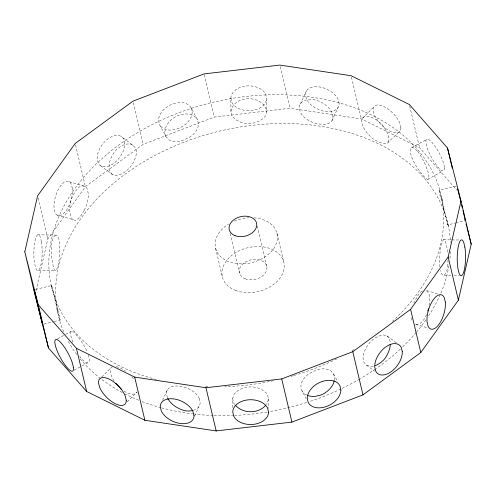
<?xml version="1.0" encoding="UTF-8"?>
<svg xmlns="http://www.w3.org/2000/svg" width="496" height="496" viewBox="0 0 496 496"><rect width="100%" height="100%" fill="white"/><g stroke="black" fill="none" stroke-linecap="round" stroke-linejoin="round"><path stroke-width="0.37" stroke-dasharray="2.48 1.86" d="M447.888 264.604C447.454 268.348 446.939 272.571 444.143 275.342C441.607 275.46 440.963 272.354 440.51 270.438M112.276 366.916L110.751 368.057C109.3 372.831 112.009 377.63 114.539 381.536M388.647 142.333C390.259 130.485 376.985 115.58 364.783 116.417L362.254 118.432L361.448 121.768C364.145 132.792 374.945 143.406 386.62 143.859L400.241 130.826M429.226 305.263C429.914 300.495 430.745 292.144 425.388 290.284M334.23 380.159L334.614 378.256L333.616 374.009L330.733 370.834A17.918 12.264 -31.1 0 0 315.134 370.593L309.591 373.407A17.912 12.474 -23.4 0 0 300.911 386.421L301.915 390.668L306.131 398.536M36.034 290.532L47.827 238.985L85.411 186.645L143.214 144.305L214.278 117.081L290.024 108.252L361.311 118.885L419.554 147.69L456.698 190.036M230.925 111.569C233.591 94.271 264.213 94.457 266.73 111.743L265.577 115.822C257.796 126.021 239.549 126.071 231.93 115.816L230.925 111.569L230.845 98.177A17.906 12.406 -0.3 0 1 245.855 86.044A17.906 12.406 -0.3 0 1 265.645 94.122L266.65 98.369L266.73 111.743M232.723 407.563L232.674 398.648L233.827 394.568C241.608 384.369 259.854 384.319 267.468 394.574L268.472 398.821L267.319 403.205L266.414 404.339M162.576 400.191L167.394 389.825M300.316 104.042L306.416 90.911M194.593 416.026L199.088 406.354M332.004 120.565L338.111 107.44M426.579 314.625L423.894 319.585L420.72 323.02A17.918 8.637 -69.4 0 1 415.679 324.421M84.122 210.366C81.766 214.154 79.825 218.792 75.249 220.342L57.071 215.109M55.261 235.048C52.464 237.82 51.95 242.042 51.516 245.793A17.918 3.305 87.7 0 0 52.595 263.543L53.605 267.821A17.918 3.305 87.7 0 0 56.947 268.782C59.322 262.018 59.898 254.764 59.718 247.622C59.049 243.865 60.307 236.059 55.261 235.048L37.721 234.831M101.798 376.948L110.751 368.057M362.254 118.432L373.823 106.956M127.156 401.872L137.144 391.958L134.621 393.973C130.863 394.655 127.131 393.192 124.068 391.084M57.573 338.725L64.945 334.744M65.615 334.378L71.653 331.123M411.847 147.498L427.298 139.159M74.121 370.146L87.556 362.898M427.75 179.267L443.17 170.946M422.344 291.003C418.779 292.807 417.415 296.899 415.282 300.03A17.918 8.637 -69.4 0 0 413.794 303.093M35.569 289.435L51.652 285.485L53.785 292.634L57.747 312.765M448.458 226.412L447.696 223.225A17.906 0.36 75.5 0 1 443.815 209.002L439.487 193.409L439.382 190.259L456.091 186.155M44.039 324.062L53.481 321.743M54.207 321.563L60.016 320.137L60.245 319.567L58.912 312.734L55.589 301.394A17.906 0.36 75.5 0 0 51.708 287.165L50.945 283.985M441.657 197.625L447.361 224.49L447.752 224.911L455.061 223.113M455.793 222.933L464.56 220.782M443.48 239.797L451.137 239.89M451.906 239.903L459.563 239.996M38.31 270.376L55.918 270.593M444.143 275.342L451.007 275.429M454.057 275.466L459.389 275.528M100.682 165.751L112.406 174.549L115.977 175.441L120.28 174.406A17.906 10.912 -52.1 0 0 133.244 162.694C135.476 158.187 137.64 153.072 135.489 148.087L132.785 145.148L121.142 136.412M396.254 342.786L386.992 335.842L383.42 334.949L379.118 335.984A17.906 10.912 -52.1 0 0 366.16 347.69C363.928 352.203 361.764 357.318 363.915 362.309L366.618 365.242L374.585 371.219M69.359 181.728L85.12 186.527M426.765 290.544L437.881 293.93M415.716 324.297L427.893 328.005M132.785 145.148L128.811 143.952A17.906 10.912 -52.1 0 0 114.849 151.41C110.726 157.189 107.415 164.734 109.976 171.814L112.406 174.549M366.618 365.242L370.593 366.439A17.906 10.912 -52.1 0 0 373.841 366.054M116.213 366.587L120.702 368.125L125.544 371.138M417.297 150.939L414.296 148.273A17.912 5.146 59 0 0 410.192 151.416L411.203 155.688A17.912 5.146 59 0 0 419.734 171.269L423.082 175.404A17.918 3.993 63.3 0 0 428.842 178.349C429.3 174.077 427.323 170.035 425.946 166.117A17.918 3.993 63.3 0 0 417.291 150.914M165.788 136.388L168.665 139.562A17.918 12.264 -31.1 0 0 184.264 139.798L189.813 136.989A17.912 12.474 -23.4 0 0 198.493 123.975L197.482 119.728L191.165 107.923A17.906 12.35 -28.2 0 0 172.453 104.067A17.906 12.35 -28.2 0 0 158.522 120.435L159.526 124.682L165.788 136.388L164.784 132.134L165.776 127.323A17.918 12.264 -31.1 0 1 178.479 115.308L184.376 113.993A17.912 12.474 -23.4 0 1 197.489 119.722M131.713 376.917L133.746 379.161M386.992 335.842L389.428 338.576L390.433 342.829M234.98 404.569L233.678 402.895L232.674 398.648M72.633 219.846C66.371 209.796 70.891 195.412 78.684 187.37A17.918 8.637 -69.4 0 1 87.234 189.106L88.238 193.359A17.918 8.637 -69.4 0 1 84.128 210.397M333.616 374.009L337.441 381.157M72.701 342.234L70.537 334.781L70.562 332.041A17.918 3.993 63.3 0 1 76.316 334.967L79.67 339.128A17.912 5.146 59 0 1 87.265 352.185M442.376 200.688L442.258 200.229A17.906 0.36 75.5 0 0 439.382 190.253M57.021 309.702L57.145 310.161A17.906 0.36 75.5 0 0 60.016 320.137M409.696 106.001L419.554 147.69M411.333 317.744L412.17 321.284M351.459 77.196L361.311 118.885M280.166 66.563L290.024 108.252M276.979 233.269L283.786 262.055M230.845 98.177L231.849 102.43A17.906 12.406 -0.3 0 0 251.639 110.509A17.906 12.406 -0.3 0 0 266.65 98.369M257.238 226.04L266.736 266.24M204.247 74.648L214.278 117.081M230.138 233.48L239.469 272.936M191.165 107.923L192.169 112.177A17.906 12.35 -28.2 0 1 178.238 128.538A17.906 12.35 -28.2 0 1 159.526 124.682M215.617 248.341L222.425 277.121M133.362 102.622L143.214 144.305M199.15 398.331L200.155 402.578A17.918 11.259 21.7 0 1 193.62 410.266M167.4 397.699L166.396 393.446A17.918 10.658 28.1 0 1 180.098 386.403A17.918 11.259 21.7 0 1 199.15 398.307M75.553 144.956L85.411 186.645M88.195 354.702L89.199 358.949A17.912 5.146 59 0 1 85.107 362.117L82.107 359.451A17.918 3.993 63.3 0 1 79.521 355.818M38.149 198.04L47.827 238.985M439.927 266.929C439.307 258.435 439.63 249.699 442.451 241.608A17.918 3.305 87.7 0 1 445.799 242.569L446.803 246.822A17.918 3.305 87.7 0 1 447.671 253.902M447.733 223.349L447.752 224.911M51.652 285.485L51.665 287.048M268.472 398.821L268.534 408.493M254.002 217.843A31.595 22.494 -13.3 0 1 273.848 248.36A31.595 22.494 -13.3 0 1 225.612 260.202A31.595 22.494 -13.3 0 1 228.501 224.105M234.348 221.104A31.595 22.494 -13.3 0 1 248.88 217.794M63.649 331.756A200.093 142.47 -13.3 0 1 221.805 130.597A200.093 142.47 -13.3 0 1 450.461 242.519M450.48 251.472A200.093 142.47 -13.3 0 1 449.915 258.974M448.961 265.763A200.093 142.47 -13.3 0 1 440.535 293.775M440.231 294.481A200.093 142.47 -13.3 0 1 428.389 316.194M425.89 319.889A200.093 142.47 -13.3 0 1 416.683 331.911M416.187 332.5A200.093 142.47 -13.3 0 1 402.628 346.933M400.408 349.041A200.093 142.47 -13.3 0 1 376.334 368.429M375.701 368.869A200.093 142.47 -13.3 0 1 360.369 378.64M359.718 379.018A200.093 142.47 -13.3 0 1 341.527 388.647M340.839 388.982A200.093 142.47 -13.3 0 1 309.516 401.543M306.652 402.479A200.093 142.47 -13.3 0 1 270.029 411.506M267.053 412.015A200.093 142.47 -13.3 0 1 234.707 415.412M233.932 415.443A200.093 142.47 -13.3 0 1 214.005 415.53M213.243 415.499A200.093 142.47 -13.3 0 1 194.475 414.092M193.738 414.005A200.093 142.47 -13.3 0 1 161.708 407.917M160.958 407.718A200.093 142.47 -13.3 0 1 141.484 401.326M138.719 400.229A200.093 142.47 -13.3 0 1 124.973 393.96M122.314 392.572A200.093 142.47 -13.3 0 1 101.215 379.056M100.626 378.603A200.093 142.47 -13.3 0 1 80.079 358.763M76.75 354.516A200.093 142.47 -13.3 0 1 67.809 340.485M156.401 379.527A200.093 142.47 -13.3 0 1 79.087 182.962A200.093 142.47 -13.3 0 1 365.664 112.27A200.093 142.47 -13.3 0 1 392.472 321.296M354.218 349.469A200.093 142.47 -13.3 0 1 351.608 350.994M336.803 358.856A200.093 142.47 -13.3 0 1 294.085 375.466M293.359 375.677A200.093 142.47 -13.3 0 1 290.464 376.507M273.6 380.692A200.093 142.47 -13.3 0 1 224.812 386.75M207.96 386.768A200.093 142.47 -13.3 0 1 204.916 386.657M306.652 395.021A17.912 12.474 -23.4 0 1 301.915 390.668M447.956 260.121A17.918 3.305 87.7 0 1 447.894 264.635M444.503 167.171L443.498 162.924A17.906 4.445 61.6 0 0 432.338 142.817A17.906 4.445 61.6 0 0 425.965 142.935L426.969 147.182A17.906 4.445 61.6 0 0 438.123 167.282A17.906 4.445 61.6 0 0 444.503 167.171M400.911 127.633L399.906 123.386A17.906 8.196 45.2 0 0 384.14 106.659A17.906 8.196 45.2 0 0 373.153 110.149L374.158 114.402A17.906 8.196 45.2 0 0 389.924 131.124A17.906 8.196 45.2 0 0 400.911 127.633M339.146 103.738L338.142 99.491A17.906 10.962 24.9 0 0 319.374 86.943A17.906 10.962 24.9 0 0 305.387 94.612L306.392 98.859A17.906 10.962 24.9 0 0 325.159 111.408A17.906 10.962 24.9 0 0 339.146 103.738M333.002 116.944L331.998 112.697A17.918 10.658 28.1 0 0 313.515 99.498A17.918 11.259 21.7 0 0 299.237 107.787L300.254 112.059A17.918 11.259 21.7 0 0 319.306 123.988A17.918 10.658 28.1 0 0 333.008 116.944M124.694 143.48L123.69 139.233A17.906 10.807 -53.1 0 0 108.016 138.849A17.906 10.807 -53.1 0 0 97.129 158.683L98.134 162.93A17.906 10.807 -53.1 0 0 113.801 163.314A17.906 10.807 -53.1 0 0 124.694 143.48M72.354 188.523L71.35 184.27A17.906 7.961 -73.1 0 0 60.326 186.186A17.906 7.961 -73.1 0 0 54.083 208.32L55.087 212.567A17.906 7.961 -73.1 0 0 66.111 210.651A17.906 7.961 -73.1 0 0 72.354 188.523M41.466 241.862L40.461 237.609A17.906 4.154 -89.3 0 0 35.123 240.374A17.906 4.154 -89.3 0 0 34.565 263.351L35.569 267.598A17.906 4.154 -89.3 0 0 40.908 264.839A17.906 4.154 -89.3 0 0 41.466 241.862M235.333 290.334A31.595 22.494 -13.3 0 0 284.177 267.952A31.595 22.494 -13.3 0 0 239.804 250.48A31.595 22.494 -13.3 0 0 235.333 290.334M245.204 278.808A14.043 10.001 -13.3 0 0 266.91 268.863A14.043 10.001 -13.3 0 0 247.194 261.094A14.043 10.001 -13.3 0 0 245.204 278.808"/><path stroke-width="0.74" d="M390.278 344.329C390.147 349.711 387.593 354.652 384.555 358.98A17.906 10.912 -52.1 0 1 375.205 365.639M334.081 380.885L333.628 383.067A17.918 12.264 -31.1 0 1 320.918 395.058L315.022 396.397A17.912 12.474 -23.4 0 1 307.315 395.306M24.8 251.838L37.622 195.808L75.2 143.468L133.009 101.128L204.073 73.904L279.818 65.075L351.106 75.708L409.349 104.513L447.51 148.019L460.995 200.985L471.2 244.162L458.378 300.192L420.8 352.532L362.991 394.872L291.927 422.096L216.182 430.925L144.894 420.292L86.651 391.487L48.49 347.981L35.005 295.015L24.8 251.838L38.285 304.804L48.49 347.981M38.285 304.804L76.446 348.31L134.689 377.115L205.976 387.748L281.722 378.919L352.786 351.695L410.589 309.355L448.173 257.015L460.995 200.985M427.831 310.98L428.587 308.791M265.509 405.48C258.354 413.782 243.214 413.763 235.848 405.685M121.644 389.577L115.872 383.408M465 219.542L465.291 220.602L462.991 210.602M457.622 188.964L459.414 196.019M466.073 224.025L466.643 226.257M467.021 227.751L471.2 244.162M459.594 196.751L460.865 201.86M461.596 204.867L462.334 207.874M447.51 148.019L452.259 168.119M448.173 257.015L458.378 300.192M410.589 309.355L420.8 352.532M352.786 351.695L362.991 394.872M281.722 378.919L291.927 422.096M205.976 387.748L216.182 430.925M134.689 377.115L144.894 420.292M76.446 348.31L86.651 391.487M167.698 398.319A17.918 10.658 28.1 0 0 185.882 410.868A17.918 11.259 21.7 0 0 192.925 410.459M34.553 291.381L34.112 289.794L42.582 324.415L34.553 291.381M464.833 247.039L463.828 242.792A17.906 4.154 -89.3 0 0 458.496 245.551A17.906 4.154 -89.3 0 0 457.938 268.534L458.943 272.781A17.906 4.154 -89.3 0 0 464.281 270.022A17.906 4.154 -89.3 0 0 464.833 247.039M445.321 302.07L444.317 297.823A17.906 7.961 -73.1 0 0 433.293 299.739A17.906 7.961 -73.1 0 0 427.05 321.873L428.054 326.12A17.906 7.961 -73.1 0 0 439.078 324.204A17.906 7.961 -73.1 0 0 445.321 302.07M402.275 351.707L401.27 347.46A17.906 10.807 -53.1 0 0 385.597 347.076A17.906 10.807 -53.1 0 0 374.709 366.91L375.714 371.157A17.906 10.807 -53.1 0 0 391.381 371.541A17.906 10.807 -53.1 0 0 402.275 351.707M340.882 389.961L339.878 385.708A17.906 12.35 -28.2 0 0 321.166 381.858A17.906 12.35 -28.2 0 0 307.229 398.22L308.233 402.467A17.906 12.35 -28.2 0 0 326.951 406.323A17.906 12.35 -28.2 0 0 340.882 389.961M268.553 412.213L267.549 407.966A17.906 12.406 -0.3 0 0 247.764 399.881A17.906 12.406 -0.3 0 0 232.754 412.021L233.759 416.268A17.906 12.406 -0.3 0 0 253.549 424.353A17.906 12.406 -0.3 0 0 268.553 412.213M194.017 415.784L193.012 411.537A17.906 10.962 24.9 0 0 174.245 398.982A17.906 10.962 24.9 0 0 160.258 406.652L161.262 410.899A17.906 10.962 24.9 0 0 180.029 423.448A17.906 10.962 24.9 0 0 194.017 415.784M126.251 400.241L125.246 395.994A17.906 8.196 45.2 0 0 109.48 379.266A17.906 8.196 45.2 0 0 98.493 382.757L99.498 387.004A17.906 8.196 45.2 0 0 115.264 403.732A17.906 8.196 45.2 0 0 126.251 400.241M73.439 367.462L72.435 363.208A17.906 4.445 61.6 0 0 61.281 343.108A17.906 4.445 61.6 0 0 54.901 343.22L55.905 347.473A17.906 4.445 61.6 0 0 67.059 367.573A17.906 4.445 61.6 0 0 73.439 367.462M234.999 235.631A14.043 10.001 -13.3 0 0 256.705 225.686A14.043 10.001 -13.3 0 0 236.983 217.918A14.043 10.001 -13.3 0 0 234.999 235.631"/></g></svg>
